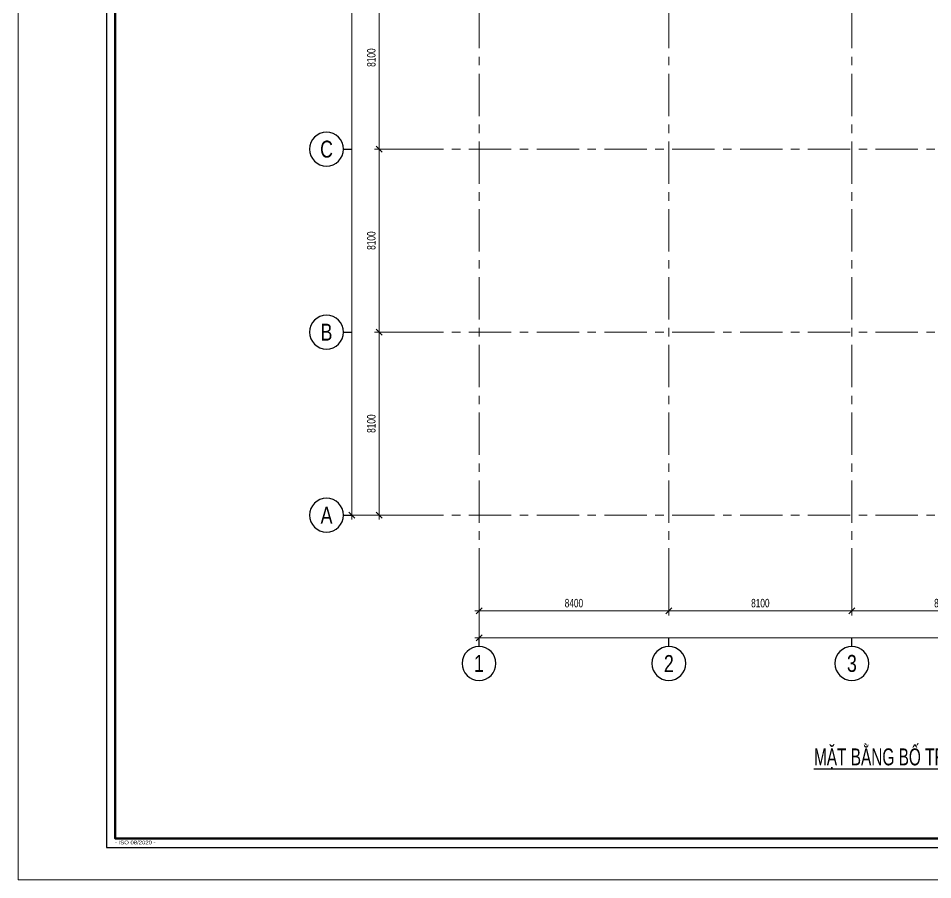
# Model space of a CAD drawing. Extents: x 475529 to 721982, y 1293854 to 1371032.
# Drawn here: x 612711 to 653178, y 1293854 to 1331980 of the extents above; entities that cross this region are included whole.
import ezdxf
from ezdxf.enums import TextEntityAlignment as Align

# ---------------------------------------------------------------- set-up
doc = ezdxf.new("R2010")
doc.units = 0
doc.header["$LTSCALE"] = 1500
doc.header["$MEASUREMENT"] = 0
doc.linetypes.add('CENTER', pattern=[2, 1.25, -0.25, 0.25, -0.25])
doc.layers.get('Defpoints').update_dxf_attribs({"lineweight": 9})
for name, color, linetype, lineweight in [('02.CDC.DIM', 1, 'Continuous', 20), ('CDC -TEXT KHUNG', 7, 'Continuous', 15), ('CDC- TRUC', 5, 'CENTER', 15), ('Dim', 8, 'Continuous', 15)]:
    doc.layers.add(name, color=color, linetype=linetype, lineweight=lineweight)
for name, color, linetype in [('CDC-KHUNGTEN', 9, 'Continuous'), ('CDC.02.DIM', 1, 'Continuous'), ('CDC.06.TEXT', 2, 'Continuous'), ('KCS_TEXT_TEN COT', 3, 'Continuous')]:
    doc.layers.add(name, color=color, linetype=linetype)
doc.styles.add('BIGTEXT', font='', dxfattribs={"width": 0.8, "height": 1000})
doc.styles.add('KCS_SMTEXT', font='arial.ttf', dxfattribs={"width": 0.7})
doc.styles.add('KT CDC', font='arial.ttf', dxfattribs={"width": 0.85, "height": 200})
doc.styles.add('VN simplex', font='arial.ttf', dxfattribs={"width": 0.7})
doc.styles.get('BIGTEXT').set_extended_font_data('.VnArialH')
doc.dimstyles.new('DIM A1 1-150 (Time City)', dxfattribs={"dimtxt": 375, "dimasz": 1.25, "dimexe": 200, "dimexo": 0, "dimgap": 150, "dimtad": 1, "dimdec": 0, "dimzin": 13, "dimdsep": 46, "dimtxsty": 'VN simplex', "dimblk1": 'D', "dimblk2": 'D', "dimsah": 1, "dimcen": 0, "dimdle": 50, "dimclrd": 1, "dimclre": 1, "dimclrt": 2, "dimadec": 0, "dimazin": 0, "dimtfac": 1, "dimtdec": 0, "dimtix": 1, "dimtmove": 2, "dimatfit": 3, "dimldrblk": 'D', "dimfxl": 1, "dimtolj": 1, "dimtzin": 13, "dimarcsym": 0})

# ---------------------------------------------------------------- blocks, each defined once
blk = doc.blocks.new('D')
at = {"color": 8}
blk.add_line((150, 0), (-150, 0), dxfattribs=at)
at = {"color": 3}
blk.add_line((106, 106), (-106, -106), dxfattribs=at)
blk = doc.blocks.new('*D243')
at = {"layer": 'Defpoints', "color": 0, "ltscale": 0.5, "transparency": 16777216}
for p in [(0, -3337), (8400, -3337), (8400, -4237)]:
    blk.add_point(p, dxfattribs=at)
at = {"layer": 'Dim', "color": 1, "lineweight": -2, "ltscale": 0.5, "transparency": 16777216}
for p, q in [((0, -3337), (0, -4437)), ((8400, -3337), (8400, -4437)), ((1, -4237), (8399, -4237))]:
    blk.add_line(p, q, dxfattribs=at)
at = {"layer": 'Dim', "color": 1, "lineweight": -2, "ltscale": 0.5, "transparency": 16777216, "xscale": 1.25, "yscale": 1.25, "zscale": 1.25, "rotation": 180}
blk.add_blockref('D', (0, -4237), dxfattribs=at)
at = {"layer": 'Dim', "color": 1, "lineweight": -2, "ltscale": 0.5, "transparency": 16777216, "xscale": 1.25, "yscale": 1.25, "zscale": 1.25}
blk.add_blockref('D', (8400, -4237), dxfattribs=at)
at = {"layer": 'Dim', "color": 2, "ltscale": 0.5, "transparency": 16777216, "insert": (4200, -3896), "char_height": 375, "attachment_point": 5, "style": 'VN simplex'}
blk.add_mtext('\\A1;8400', dxfattribs=at)
blk = doc.blocks.new('*D244')
at = {"layer": 'Defpoints', "color": 0, "ltscale": 0.5, "transparency": 16777216}
for p in [(8400, -3337), (16500, -3337), (16500, -4237)]:
    blk.add_point(p, dxfattribs=at)
at = {"layer": 'Dim', "color": 1, "lineweight": -2, "ltscale": 0.5, "transparency": 16777216}
for p, q in [((8400, -3337), (8400, -4437)), ((16500, -3337), (16500, -4437)), ((8401, -4237), (16499, -4237))]:
    blk.add_line(p, q, dxfattribs=at)
at = {"layer": 'Dim', "color": 1, "lineweight": -2, "ltscale": 0.5, "transparency": 16777216, "xscale": 1.25, "yscale": 1.25, "zscale": 1.25, "rotation": 180}
blk.add_blockref('D', (8400, -4237), dxfattribs=at)
at = {"layer": 'Dim', "color": 1, "lineweight": -2, "ltscale": 0.5, "transparency": 16777216, "xscale": 1.25, "yscale": 1.25, "zscale": 1.25}
blk.add_blockref('D', (16500, -4237), dxfattribs=at)
at = {"layer": 'Dim', "color": 2, "ltscale": 0.5, "transparency": 16777216, "insert": (12450, -3896), "char_height": 375, "attachment_point": 5, "style": 'VN simplex'}
blk.add_mtext('\\A1;8100', dxfattribs=at)
blk = doc.blocks.new('*D245')
at = {"layer": 'Defpoints', "color": 0, "ltscale": 0.5, "transparency": 16777216}
for p in [(16500, -3337), (24600, -3337), (24600, -4237)]:
    blk.add_point(p, dxfattribs=at)
at = {"layer": 'Dim', "color": 1, "lineweight": -2, "ltscale": 0.5, "transparency": 16777216}
for p, q in [((16500, -3337), (16500, -4437)), ((24600, -3337), (24600, -4437)), ((16501, -4237), (24599, -4237))]:
    blk.add_line(p, q, dxfattribs=at)
at = {"layer": 'Dim', "color": 1, "lineweight": -2, "ltscale": 0.5, "transparency": 16777216, "xscale": 1.25, "yscale": 1.25, "zscale": 1.25, "rotation": 180}
blk.add_blockref('D', (16500, -4237), dxfattribs=at)
at = {"layer": 'Dim', "color": 1, "lineweight": -2, "ltscale": 0.5, "transparency": 16777216, "xscale": 1.25, "yscale": 1.25, "zscale": 1.25}
blk.add_blockref('D', (24600, -4237), dxfattribs=at)
at = {"layer": 'Dim', "color": 2, "ltscale": 0.5, "transparency": 16777216, "insert": (20550, -3896), "char_height": 375, "attachment_point": 5, "style": 'VN simplex'}
blk.add_mtext('\\A1;8100', dxfattribs=at)
blk = doc.blocks.new('*D263')
at = {"layer": 'Defpoints', "color": 0, "ltscale": 0.5, "transparency": 16777216}
for p in [(-4423, 8100), (-3448, 8100), (-3448, 0)]:
    blk.add_point(p, dxfattribs=at)
at = {"layer": 'Dim', "color": 1, "lineweight": -2, "ltscale": 0.5, "transparency": 16777216}
for p, q in [((-3448, 8100), (-4623, 8100)), ((-4423, 1), (-4423, 8099)), ((-3448, 0), (-4623, 0))]:
    blk.add_line(p, q, dxfattribs=at)
at = {"layer": 'Dim', "color": 1, "lineweight": -2, "ltscale": 0.5, "transparency": 16777216, "xscale": 1.25, "yscale": 1.25, "zscale": 1.25}
for p, rotation in [((-4423, 8100), 90), ((-4423, 0), 270)]:
    blk.add_blockref('D', p, dxfattribs=dict(at, rotation=rotation))
at = {"layer": 'Dim', "color": 2, "ltscale": 0.5, "transparency": 16777216, "insert": (-4765, 4050), "char_height": 375, "attachment_point": 5, "rotation": 90, "style": 'VN simplex'}
blk.add_mtext('\\A1;8100', dxfattribs=at)
blk = doc.blocks.new('*D264')
at = {"layer": 'Defpoints', "color": 0, "ltscale": 0.5, "transparency": 16777216}
for p in [(-4423, 16200), (-3448, 16200), (-3448, 8100)]:
    blk.add_point(p, dxfattribs=at)
at = {"layer": 'Dim', "color": 1, "lineweight": -2, "ltscale": 0.5, "transparency": 16777216}
for p, q in [((-3448, 16200), (-4623, 16200)), ((-4423, 8101), (-4423, 16199)), ((-3448, 8100), (-4623, 8100))]:
    blk.add_line(p, q, dxfattribs=at)
at = {"layer": 'Dim', "color": 1, "lineweight": -2, "ltscale": 0.5, "transparency": 16777216, "xscale": 1.25, "yscale": 1.25, "zscale": 1.25}
for p, rotation in [((-4423, 16200), 90), ((-4423, 8100), 270)]:
    blk.add_blockref('D', p, dxfattribs=dict(at, rotation=rotation))
at = {"layer": 'Dim', "color": 2, "ltscale": 0.5, "transparency": 16777216, "insert": (-4765, 12150), "char_height": 375, "attachment_point": 5, "rotation": 90, "style": 'VN simplex'}
blk.add_mtext('\\A1;8100', dxfattribs=at)
blk = doc.blocks.new('*D265')
at = {"layer": 'Defpoints', "color": 0, "ltscale": 0.5, "transparency": 16777216}
for p in [(-4423, 24300), (-3448, 24300), (-3448, 16200)]:
    blk.add_point(p, dxfattribs=at)
at = {"layer": 'Dim', "color": 1, "lineweight": -2, "ltscale": 0.5, "transparency": 16777216}
for p, q in [((-3448, 24300), (-4623, 24300)), ((-4423, 16201), (-4423, 24299)), ((-3448, 16200), (-4623, 16200))]:
    blk.add_line(p, q, dxfattribs=at)
at = {"layer": 'Dim', "color": 1, "lineweight": -2, "ltscale": 0.5, "transparency": 16777216, "xscale": 1.25, "yscale": 1.25, "zscale": 1.25}
for p, rotation in [((-4423, 24300), 90), ((-4423, 16200), 270)]:
    blk.add_blockref('D', p, dxfattribs=dict(at, rotation=rotation))
at = {"layer": 'Dim', "color": 2, "ltscale": 0.5, "transparency": 16777216, "insert": (-4765, 20250), "char_height": 375, "attachment_point": 5, "rotation": 90, "style": 'VN simplex'}
blk.add_mtext('\\A1;8100', dxfattribs=at)
blk = doc.blocks.new('*D255')
at = {"layer": 'Defpoints', "color": 0, "ltscale": 0.5, "transparency": 16777216}
for p in [(-5623, 48600), (-3448, 48600), (-3448, 0)]:
    blk.add_point(p, dxfattribs=at)
at = {"layer": 'Dim', "color": 1, "lineweight": -2, "ltscale": 0.5, "transparency": 16777216}
for p, q in [((-3448, 48600), (-5823, 48600)), ((-5623, 1), (-5623, 48599)), ((-3448, 0), (-5823, 0))]:
    blk.add_line(p, q, dxfattribs=at)
at = {"layer": 'Dim', "color": 1, "lineweight": -2, "ltscale": 0.5, "transparency": 16777216, "xscale": 1.25, "yscale": 1.25, "zscale": 1.25}
for p, rotation in [((-5623, 48600), 90), ((-5623, 0), 270)]:
    blk.add_blockref('D', p, dxfattribs=dict(at, rotation=rotation))
at = {"layer": 'Dim', "color": 2, "ltscale": 0.5, "transparency": 16777216, "insert": (-5965, 24300), "char_height": 375, "attachment_point": 5, "rotation": 90, "style": 'VN simplex'}
blk.add_mtext('\\A1;48600', dxfattribs=at)
blk = doc.blocks.new('*D256')
at = {"layer": 'Defpoints', "color": 0, "ltscale": 0.5, "transparency": 16777216}
for p in [(0, -3337), (57300, -3337), (57300, -5437)]:
    blk.add_point(p, dxfattribs=at)
at = {"layer": 'Dim', "color": 1, "lineweight": -2, "ltscale": 0.5, "transparency": 16777216}
for p, q in [((0, -3337), (0, -5637)), ((57300, -3337), (57300, -5637)), ((1, -5437), (57299, -5437))]:
    blk.add_line(p, q, dxfattribs=at)
at = {"layer": 'Dim', "color": 1, "lineweight": -2, "ltscale": 0.5, "transparency": 16777216, "xscale": 1.25, "yscale": 1.25, "zscale": 1.25, "rotation": 180}
blk.add_blockref('D', (0, -5437), dxfattribs=at)
at = {"layer": 'Dim', "color": 1, "lineweight": -2, "ltscale": 0.5, "transparency": 16777216, "xscale": 1.25, "yscale": 1.25, "zscale": 1.25}
blk.add_blockref('D', (57300, -5437), dxfattribs=at)
at = {"layer": 'Dim', "color": 2, "ltscale": 0.5, "transparency": 16777216, "insert": (28650, -5095), "char_height": 375, "attachment_point": 5, "style": 'VN simplex'}
blk.add_mtext('\\A1;57300', dxfattribs=at)
blk = doc.blocks.new('_Axis name')
at = {"layer": 'CDC.02.DIM'}
blk.add_line((0, 2.5), (0, 0), dxfattribs=at)
blk.add_circle((0, 7.5), 5, dxfattribs=at)
at = {"layer": 'CDC.02.DIM', "style": 'BIGTEXT', "width": 0.75}
blk.add_attdef('.', text='', height=5, dxfattribs=at).set_placement((0, 7.5), align=Align.MIDDLE)
blk = doc.blocks.new('KHUNG TEN')
at = {"layer": 'CDC-KHUNGTEN', "color": 8}
blk.add_lwpolyline([(75096, 1100), (83000, 1100), (83000, 58300), (3000, 58300), (3000, 1100), (75096, 1100)], dxfattribs=at)
at = {"layer": 'CDC-KHUNGTEN', "color": 255, "lineweight": 60}
blk.add_lwpolyline([(74900, 1400), (74900, 58000), (3300, 58000), (3300, 1400), (74900, 1400)], close=True, dxfattribs=at)
at = {"layer": 'Defpoints', "color": 1, "ltscale": 0.2}
blk.add_lwpolyline([(0, 0), (0, 59400), (84100, 59400), (84100, 0), (0, 0)], close=True, dxfattribs=at)
at = {"layer": 'CDC -TEXT KHUNG', "color": 6, "style": 'KT CDC', "width": 1.15}
blk.add_text('- ISO 08/2020 -', height=125.69, dxfattribs=at).set_placement((3294, 1206))
blk = doc.blocks.new('MBT04')
at = {"layer": 'CDC- TRUC'}
for p, q in [((0, -3337), (0, 53023.7)), ((8400, -3337), (8400, 53023.7)), ((16500, -3337), (16500, 53023.7)), ((-3448.4, 16200), (61803.5, 16200)), ((-3448.4, 8100), (61803.5, 8100)), ((-3448.4, 0), (61803.5, 0))]:
    blk.add_line(p, q, dxfattribs=at)
at = {"layer": '02.CDC.DIM'}
ref = blk.add_blockref('_Axis name', (-5623.1, 16200), dxfattribs=dict(at, xscale=-150, yscale=150, zscale=150, rotation=90))
ref.add_attrib('.', 'C', dxfattribs={"layer": 'CDC.02.DIM', "height": 750, "style": 'BIGTEXT', "width": 0.75}).set_placement((-6748.1, 16200), align=Align.MIDDLE)
ref = blk.add_blockref('_Axis name', (-5623.1, 8100), dxfattribs=dict(at, xscale=-150, yscale=150, zscale=150, rotation=90))
ref.add_attrib('.', 'B', dxfattribs={"layer": 'CDC.02.DIM', "height": 750, "style": 'BIGTEXT', "width": 0.75}).set_placement((-6748.1, 8100), align=Align.MIDDLE)
ref = blk.add_blockref('_Axis name', (-5623.1, 0), dxfattribs=dict(at, xscale=-150, yscale=150, zscale=150, rotation=90))
ref.add_attrib('.', 'A', dxfattribs={"layer": 'CDC.02.DIM', "height": 750, "style": 'BIGTEXT', "width": 0.75}).set_placement((-6748.1, 0), align=Align.MIDDLE)
ref = blk.add_blockref('_Axis name', (1.2, -5437), dxfattribs=dict(at, xscale=-150, yscale=150, zscale=150, rotation=180))
ref.add_attrib('.', '1', dxfattribs={"layer": 'CDC.02.DIM', "height": 750, "style": 'BIGTEXT', "width": 0.75}).set_placement((1.2, -6562), align=Align.MIDDLE)
ref = blk.add_blockref('_Axis name', (8401.2, -5437), dxfattribs=dict(at, xscale=-150, yscale=150, zscale=150, rotation=180))
ref.add_attrib('.', '2', dxfattribs={"layer": 'CDC.02.DIM', "height": 750, "style": 'BIGTEXT', "width": 0.75}).set_placement((8401.2, -6562), align=Align.MIDDLE)
ref = blk.add_blockref('_Axis name', (16501.2, -5437), dxfattribs=dict(at, xscale=-150, yscale=150, zscale=150, rotation=180))
ref.add_attrib('.', '3', dxfattribs={"layer": 'CDC.02.DIM', "height": 750, "style": 'BIGTEXT', "width": 0.75}).set_placement((16501.2, -6562), align=Align.MIDDLE)
at = {"layer": 'Dim', "color": 1, "ltscale": 0.5}
for base, p1, p2, picture, middle in [((-5623.1, 48600), (-3448.4, 0), (-3448.4, 48600), '*D255', (-5964.6, 24300)), ((-4423.1, 24300), (-3448.4, 16200), (-3448.4, 24300), '*D265', (-4764.6, 20250)), ((-4423.1, 16200), (-3448.4, 8100), (-3448.4, 16200), '*D264', (-4764.6, 12150)), ((-4423.1, 8100), (-3448.4, 0), (-3448.4, 8100), '*D263', (-4764.6, 4050))]:
    dim = blk.add_linear_dim(base=base, p1=p1, p2=p2, angle=90, dimstyle='DIM A1 1-150 (Time City)', dxfattribs=at)
    dim.commit()
    dim.dimension.update_dxf_attribs({"geometry": picture, "text_midpoint": middle})
for base, p1, p2, picture, middle in [((8400, -4237), (0, -3337), (8400, -3337), '*D243', (4200, -3895.6)), ((57300, -5437), (0, -3337), (57300, -3337), '*D256', (28650, -5095.4)), ((16500, -4237), (8400, -3337), (16500, -3337), '*D244', (12450, -3895.6)), ((24600, -4237), (16500, -3337), (24600, -3337), '*D245', (20550, -3895.6))]:
    dim = blk.add_linear_dim(base=base, p1=p1, p2=p2, dimstyle='DIM A1 1-150 (Time City)', dxfattribs=at)
    dim.commit()
    dim.dimension.update_dxf_attribs({"geometry": picture, "text_midpoint": middle})

msp = doc.modelspace()

# ---------------------------------------------------------------- block references
at = {"layer": 'CDC.06.TEXT', "xscale": 1.29930377314748, "yscale": 1.29930377314748, "zscale": 1.29930377314748}
msp.add_blockref('KHUNG TEN', (612710.7, 1293853.6, 0), dxfattribs=at)
at = {"layer": 'Dim'}
msp.add_blockref('MBT04', (633099.8, 1309989), dxfattribs=at)

# ---------------------------------------------------------------- texts
at = {"layer": 'KCS_TEXT_TEN COT', "color": 6, "style": 'KCS_SMTEXT', "width": 0.65}
msp.add_text('%%UMẶT BẰNG BỐ TRÍ CỐT THÉP SÀN TẦNG 4 - LỚP TRÊN (KHU VỰC SÀN ỨNG SUẤT TRƯỚC)', height=750, dxfattribs=at).set_placement((662868, 1298915.5), align=Align.CENTER)

doc.saveas('drawing.dxf')
